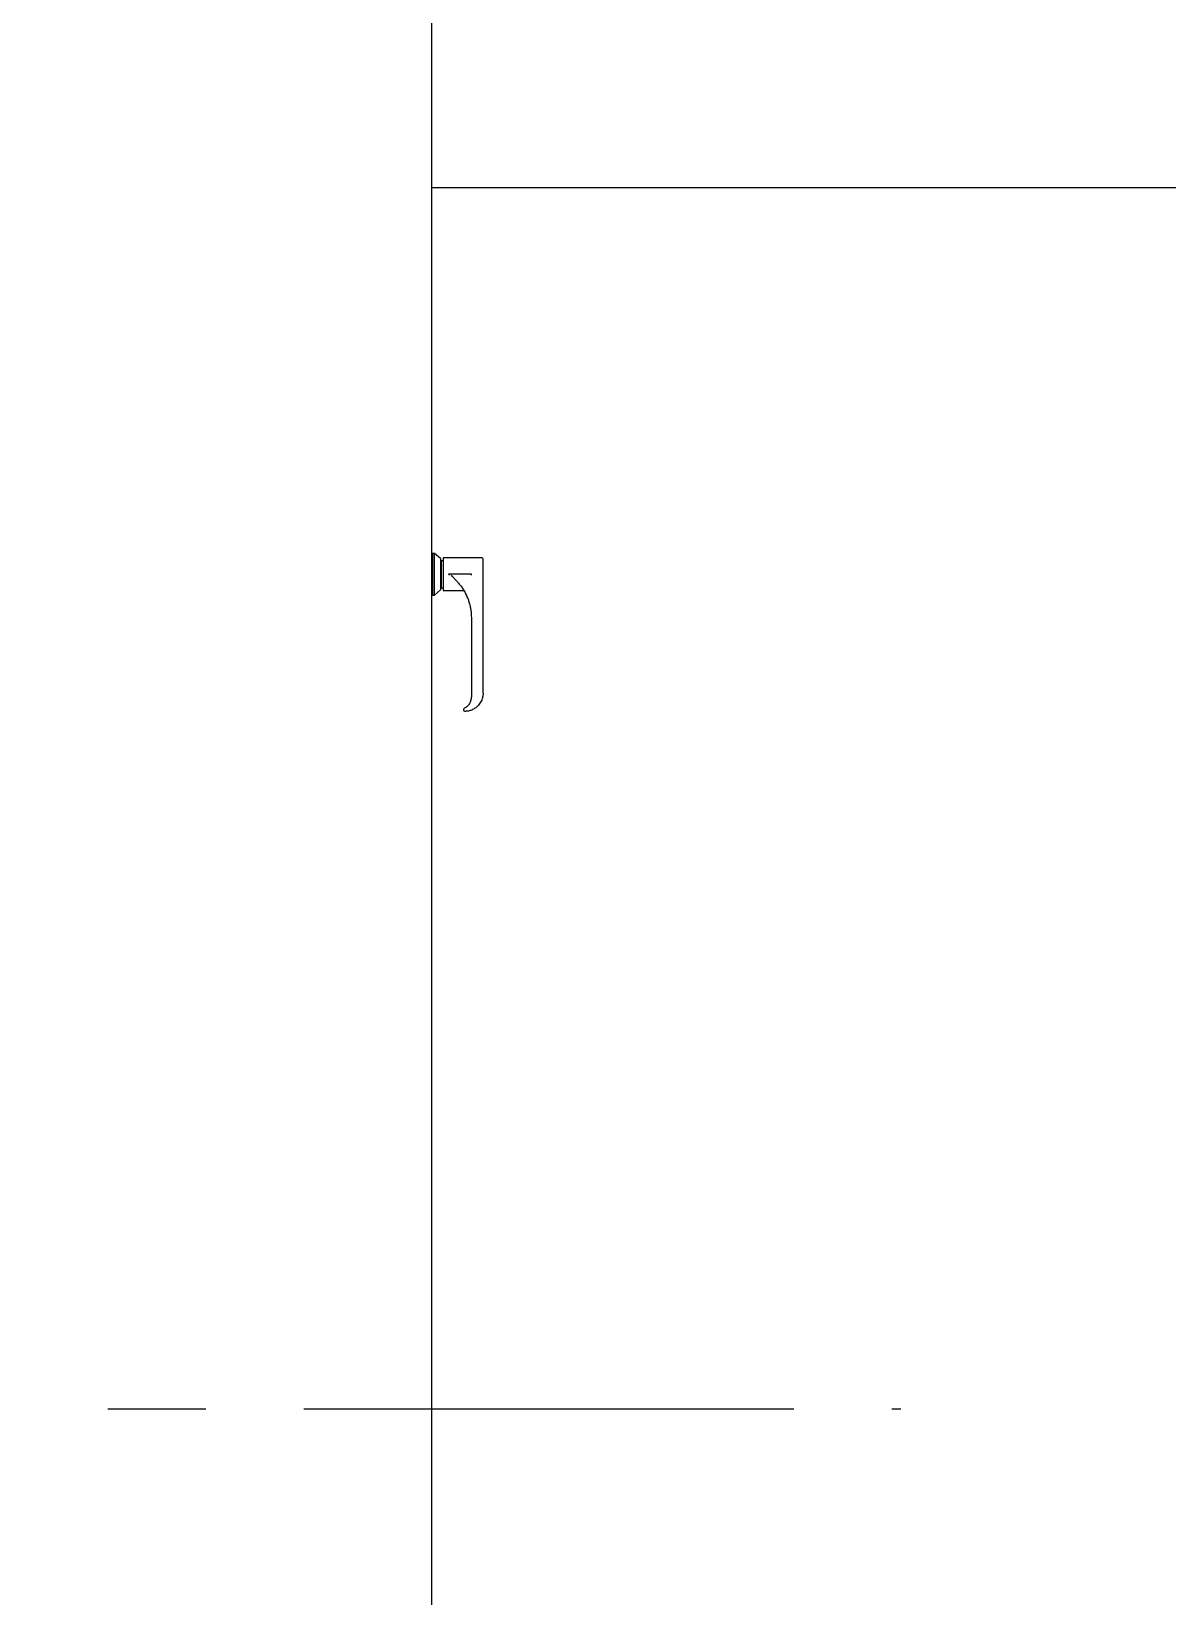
# Model space of a CAD drawing. Header units: inches. Extents: x 16559 to 58559, y 6500 to 36200.
# Drawn here: x 47575 to 48445, y 30195 to 31394 of the extents above; entities that cross this region are included whole.
import ezdxf

# ---------------------------------------------------------------- set-up
doc = ezdxf.new("R2010")
doc.units = ezdxf.units.IN
doc.header["$LTSCALE"] = 300
doc.linetypes.add('CENTRO', pattern=[2, 1.25, -0.25, 0.25, -0.25])
for name, color, linetype in [('ASSI', 254, 'CENTRO'), ('MACCHINA', 40, 'Continuous'), ('PROTEZIONI', 40, 'Continuous')]:
    doc.layers.add(name, color=color, linetype=linetype)

# ---------------------------------------------------------------- blocks, each defined once
blk = doc.blocks.new('A$Ccd749461')
at = {"layer": 'MACCHINA'}
for p, q in [((1369.3, 1712.8), (1369.3, -434.8)), ((1370.1, 651), (1369.3, 651)), ((1371.7, 655), (1370.1, 655)), ((1370.1, 655), (1370.1, 623)), ((1376.1, 651), (1371.7, 655)), ((1371.7, 623), (1371.7, 655)), ((1376.1, 651), (1376.1, 627)), ((1378.3, 649.4), (1376.8, 649.4)), ((1376.8, 649.4), (1376.8, 639)), ((1407.8, 651.5), (1378.3, 651.5)), ((1378.3, 651.5), (1378.3, 639)), ((1369.3, 645.2), (1370.1, 645.2)), ((1376.8, 639), (1376.8, 628.6)), ((1378.3, 639), (1378.3, 626.5)), ((1399.8, 639), (1382.4, 639)), ((1399.8, 638.4), (1399.8, 639)), ((1408.8, 548), (1408.8, 638.5)), ((1370.1, 632.8), (1369.3, 632.8)), ((1369.3, 627), (1370.1, 627)), ((1371.7, 623), (1376.1, 627)), ((1376.8, 628.6), (1378.3, 628.6)), ((1378.3, 626.5), (1394.1, 626.5)), ((1370.1, 623), (1371.7, 623)), ((1396.3, 622.3), (1396.9, 620.9)), ((1399.8, 606), (1399.8, 545.2)), ((1398.4, 540), (1398.2, 539.8)), ((1394.8, 534), (1394.9, 534)), ((1394.9, 534), (1394.9, 534)), ((1394.9, 534), (1394.9, 534))]:
    blk.add_line(p, q, dxfattribs=at)
at = {"layer": 'MACCHINA', "flags": 128}
for points in [[(1376.8, 649.2), (1376.6, 649.5), (1376.1, 649.8)], [(1376.1, 628.2), (1376.6, 628.5), (1376.8, 628.8)]]:
    blk.add_lwpolyline(points, dxfattribs=at)
at = {"layer": 'MACCHINA'}
for centre, radius, start, end in [((1407.8, 650.5), 1, 0, 90), ((1359.8, 606), 40, 54.1051, 55.5885)]:
    blk.add_arc(centre, radius, start, end, dxfattribs=at)
for points, knots in [([(1408.8, 638.5), (1408.8, 639.2), (1408.8, 640.8), (1408.8, 643), (1408.8, 645.2), (1408.8, 647), (1408.8, 648.5), (1408.8, 649.6), (1408.8, 650.4), (1408.8, 650.5), (1408.8, 650.5)], [0, 0, 0, 0, 0.121894, 0.24806, 0.37602, 0.503077, 0.626645, 0.747344, 0.872342, 1, 1, 1, 1]), ([(1388.1, 634.2), (1387.8, 634.6), (1386.9, 635.5), (1385.8, 636.9), (1384.9, 637.9), (1384.5, 638.4)], [0, 0, 0, 0, 0.291486, 0.666655, 1, 1, 1, 1]), ([(1388.1, 634.2), (1388.8, 633.6), (1390.1, 632.1), (1392, 629.8), (1393.8, 627.2), (1395.4, 624.3), (1396.7, 621.4), (1397.8, 618.5), (1398.7, 615.6), (1399.3, 612.6), (1399.7, 609.5), (1399.8, 607.3), (1399.8, 606)], [0, 0, 0, 0, 0.092098, 0.188131, 0.288099, 0.392002, 0.49984, 0.593395, 0.695588, 0.78664, 0.880023, 1, 1, 1, 1]), ([(1399.6, 609.7), (1399.6, 609.6), (1399.8, 608.4), (1399.8, 607.2), (1399.8, 606)], [0, 0, 0, 0, 0.0307977, 1, 1, 1, 1]), ([(1399.8, 545.2), (1399.7, 544.1), (1399.5, 542.3), (1398.3, 539.8), (1396.7, 537.8), (1395.2, 536.8), (1394.5, 536.4)], [0, 0, 0, 0, 0.290792, 0.500265, 0.760818, 1, 1, 1, 1]), ([(1408.8, 548), (1408.8, 547.4), (1408.7, 546.4), (1408.5, 544.9), (1408.1, 543.7), (1407.7, 542.4), (1407, 541), (1405.9, 539.5), (1404.5, 537.9), (1402.7, 536.3), (1400.2, 535), (1397.6, 534.2), (1395.9, 534.1), (1395, 534)], [0, 0, 0, 0, 0.078096, 0.145859, 0.203284, 0.250368, 0.339254, 0.42266, 0.500583, 0.630696, 0.757299, 0.880398, 1, 1, 1, 1]), ([(1394.5, 536.4), (1394.3, 536.3), (1394.1, 536.1), (1393.9, 535.8), (1393.8, 535.5), (1393.8, 535.2), (1393.8, 534.9), (1393.9, 534.7), (1394, 534.6), (1394, 534.6), (1394, 534.6), (1394, 534.6), (1394, 534.6)], [0, 0, 0, 0, 0.227658, 0.35826, 0.4997, 0.716561, 0.872467, 0.967025, 0.991221, 0.997538, 0.999746, 1, 1, 1, 1]), ([(1394, 534.6), (1394, 534.5), (1394.2, 534.4), (1394.3, 534.3), (1394.4, 534.2)], [0, 0, 0, 0, 0.497814, 1, 1, 1, 1]), ([(1394.5, 536.3), (1394.4, 536.3), (1394.3, 536.2), (1394.2, 536.2), (1394.2, 536.2)], [0, 0, 0, 0, 0.782665, 1, 1, 1, 1]), ([(1394.5, 534.1), (1394.5, 534.1), (1394.6, 534.1), (1394.7, 534.1), (1394.7, 534)], [0, 0, 0, 0, 0.30458, 1, 1, 1, 1]), ([(1394.7, 534), (1394.7, 534), (1394.8, 534), (1394.8, 534), (1394.8, 534)], [0, 0, 0, 0, 0.438125, 1, 1, 1, 1]), ([(1394.9, 534), (1394.9, 534), (1394.9, 534), (1394.9, 534), (1394.9, 534)], [0, 0, 0, 0, 0.558815, 1, 1, 1, 1]), ([(1395, 534), (1395, 534), (1395, 534), (1395, 534), (1395, 534), (1394.9, 534)], [0, 0, 0, 0, 0.501368, 0.680258, 1, 1, 1, 1])]:
    blk.add_open_spline(points, degree=3, knots=knots, dxfattribs=at)

msp = doc.modelspace()

# ---------------------------------------------------------------- linework, layer by layer
at = {"layer": 'ASSI'}
msp.add_line((44783.509, 30339.28), (48240.426, 30339.28), dxfattribs=at)
at = {"layer": 'PROTEZIONI'}
msp.add_line((49090.611, 31274.28), (47881.265, 31274.28), dxfattribs=at)

# ---------------------------------------------------------------- block references
at = {"layer": 'MACCHINA'}
msp.add_blockref('A$Ccd749461', (46511.967, 30339.28), dxfattribs=at)

doc.saveas('drawing.dxf')
